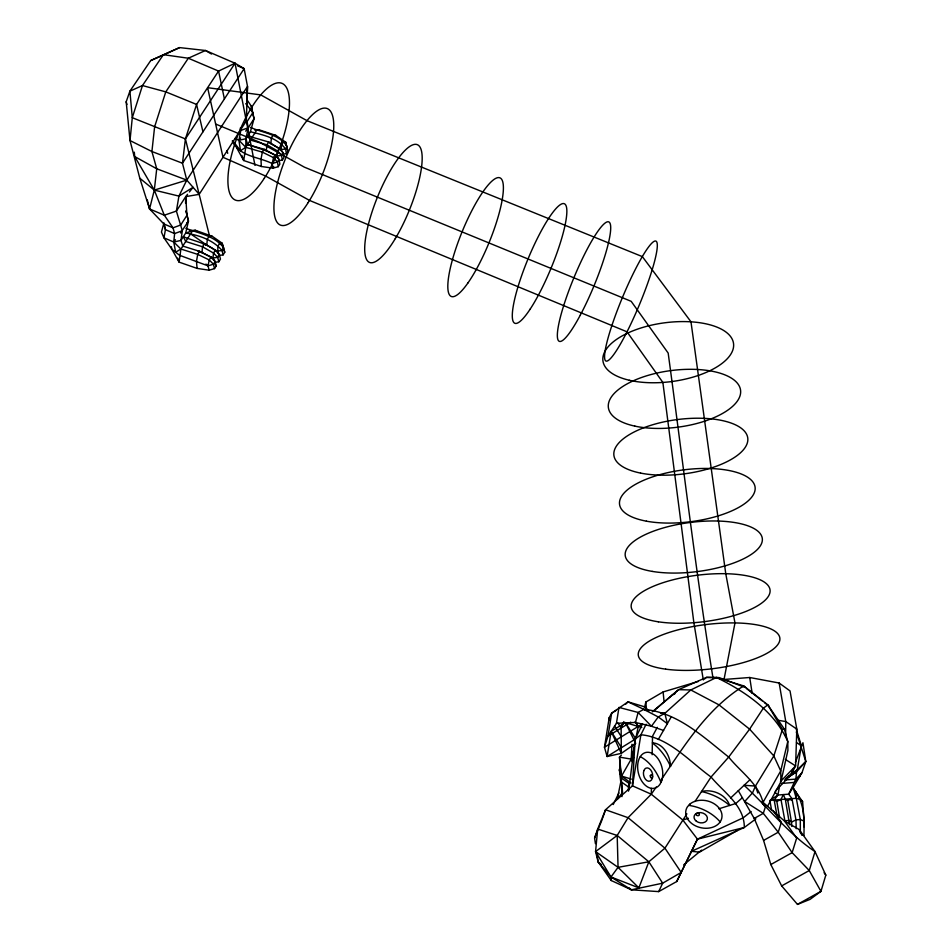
<?xml version="1.0" encoding="UTF-8"?>
<svg xmlns="http://www.w3.org/2000/svg" width="952" height="952" viewBox="0 0 952 952"><rect width="100%" height="100%" fill="white"/><g stroke="black" fill="none" stroke-linecap="round" stroke-linejoin="round"><path stroke-width="1.43" d="M785.614 736.122L785.781 721.58L779.152 683.024L749.724 677.503L724.032 679.466L734.98 622.965L725.769 573.747L690.973 321.8L642.362 256.623L307.008 120.666L260.777 94.914L207.619 87.679L222.982 157.282L265.691 176.096L309.519 200.42L627.011 331.82L662.866 382.43L693.877 622.715L703.314 679.966M252.78 113.585L254.053 118.679L250.4 131.769L245.937 138.754L245.759 147.31L243.7 160.519L261.3 166.481L273.045 168.183L278.258 166.671L279.852 164.125L279.031 159.448L276.925 155.985L264.132 149.274L247.556 144.49L245.937 138.754L248.234 127.77L254.053 118.679L251.304 106.148L247.115 99.996M623.881 721.592L621.132 728.054L621.335 753.353L607.126 756.519L604.472 747.26L609.209 717.618L611.66 713.155L628.022 701.85L643.671 706.539L649.05 710.704M751.116 811.556L743.357 817.72L697.447 839.152L676.705 881.54L658.677 891.607L631.378 889.811L611.232 880.517L598.13 861.905L595.571 851.6L617.193 835.463L628.058 817.685L651.275 794.206L651.406 788.363M652.132 754.71L652.537 736.17L657.285 727.352M185.557 203.252L185.735 196.624L187.556 194.291M779.152 683.024L790.029 690.926L796.812 729.125L795.61 765.92L790.874 774.952L775.511 790.886M246.901 103.828L247.508 86.418L244.152 68.639L235.037 63.225L205.477 50.492L179.583 47.6L150.714 60.559L129.9 91.154L126.188 101.781L130.007 140.539L139.801 178.226L149.559 208.94L163.78 223.898L173.014 227.837L180.749 224.97L186.937 215.319L185.735 196.624L199.182 194.351L246.306 120.952L247.508 86.418L186.794 180.118L178.928 196.1L176.394 211.082L182.308 230.717L180.975 240.404L182.963 246.627M621.406 755.079L619.478 757.126C621.085 770.466 621.739 783.508 621.989 796.634M631.961 744.286L631.224 759.101L632.39 761.814M800.346 832.81L800.311 819.529L796.288 798.3L796.622 793.563L793.135 787.494L802.024 772.619L805.797 761.529L802.941 742.738L795.36 762.433M602.628 818.184L605.543 809.759L628.058 817.685L664.936 848.173L681.204 872.448L662.663 883.182L631.378 889.811L610.97 876.982L595.571 851.6L597.689 829.037L605.543 809.759L632.461 785.852L640.898 734.765L646.111 724.234M215.223 262.228L218.793 261.788L220.459 259.111L219.388 254.696L217.223 251.149L206.762 245.092L207.357 239.083L209.238 236.108L212.296 236.322L222.185 243.236L224.767 252.232L223.101 254.898L218.329 255.529M247.556 144.49L266.274 150.809L266.953 144.823L268.738 142.003L280.971 149.535L283.137 152.891L283.934 157.592L282.351 160.126L278.876 160.567M212.296 236.322L195.374 230.289L192.482 230.884L180.904 249.043L175.644 252.209L173.752 242.022L174.621 233.585L173.014 227.837L164.315 215.211L149.559 208.94L154.307 190.114L156.735 168.778L151.915 151.523L154.617 126.806L165.779 91.868L188.317 58.227L205.477 50.492L211.499 54.038M250.4 127.413C263.133 132.994 278.662 133.934 287.171 146.453L285.588 148.988L280.971 149.535L270.784 143.657L271.475 137.659L273.26 134.851L275.973 135.458L285.612 142.145L287.944 151.166L286.373 153.7L282.923 154.105M254.981 165.41L235.037 63.225L218.567 71.079L196.576 104.434L185.414 138.897L182.475 163.22L186.794 180.118L199.182 194.351M247.008 93.32L247.365 90.369M214.521 268.607L213.426 264.216L209.238 259.944L197.707 254.362L180.904 249.043L173.752 242.022L163.958 237.833L165.434 229.658L163.946 222.887L161.447 232.062L163.958 237.833L171.836 249.174L179.095 262.133L197.088 268.404L209.131 270.201L214.521 268.607L216.211 265.917L215.116 261.514L212.939 257.956L213.545 253.101L215.235 250.4L217.223 251.149L222.03 250.471L223.708 247.794C214.438 235.703 199.182 233.478 185.854 228.313M628.796 790.065L635.174 738.966L642.529 723.806M803.916 826.836C804.38 814.662 802.667 801.096 795.122 791.195M270.784 143.657L268.738 142.003L252.185 137.243L248.163 135.255L250.388 140.063L266.953 144.823L277.627 151.059L281.542 155.438L276.925 155.985L277.627 151.059L279.233 148.512L283.137 152.891L281.542 155.438L282.351 160.126M280.971 149.535L281.685 144.609L283.279 142.074L285.612 142.145L286.183 145.704M641.862 724.174L604.472 747.26L607.983 736.17L616.444 723.318L618.967 707.419L638.126 712.453L651.442 726.245L663.592 730.458M796.3 729.339L801.346 745.737L797.276 769.835L786.316 778.07M621.644 783.651L622.596 792.433L617.253 799.263L621.228 779.843L620.704 776.963M777.01 815.65L774.178 800.073L777.927 795.027L779.486 786.435M240.32 128.02L240.808 130.46L238.94 140.277L240.475 150.678L245.759 147.31L256.719 130.126L259.325 129.877L275.973 135.458M641.791 727.542L625.381 722.58L611.136 731.35L607.126 756.519L635.734 738.835L638.256 726.4L635.579 722.116M209.131 270.201L208 265.846L209.238 259.944L210.939 257.242L212.939 257.956L217.71 257.373L219.388 254.696C210.44 243.641 195.743 241.796 183.343 236.715L185.723 241.487L202.514 246.77L213.545 253.101L217.71 257.373L218.793 261.788M767.514 806.356L780.973 781.616L787.911 750.354L787.78 741.572L784.472 729.292L767.824 704.885L743.714 685.928L716.428 677.503L706.491 677.384L678.621 689.664L652.275 711.846M633.77 757.721L631.224 759.101L619.478 757.126L620.18 766.324L619.407 769.74L620.68 781.509L628.391 786.864L628.51 791.136M180.904 249.043L179.095 262.133L177.703 258.135M186.033 210.892L188.46 221.114L185.7 233.026L180.975 240.404L173.752 242.022L175.465 239.761M644.563 707.312L645.837 702.041L663.116 691.937L698.304 681.442M628.391 786.864L629.224 783.532L621.466 778.153L620.18 766.324M634.508 746.416L631.224 759.101L621.537 776.07L630.974 783.02M616.444 723.318L635.436 722.461L638.126 712.453L643.742 709.371C677.515 712.215 703.385 737.015 728.685 757.078C740.775 772.25 759.791 784.412 763.48 804.618M762.362 801.751L784.543 821.076L799.18 829.537L815.019 851.588L825.812 875.138L820.957 891.346L810.092 899.354L797.478 904.4L781.663 885.907L770.822 864.547L763.587 840.438L754.222 818.446L738.252 790.6M695.019 801.453L711.061 777.022L728.685 757.078L749.605 729.149L763.278 708.264L767.824 704.885L782.401 729.506L773.833 755.924L755.448 786.066L752.58 792.766L744.75 801.501L763.302 813.341L778.236 832.226L792.135 852.635L809.259 870.533L820.957 891.346L797.478 904.4M595.428 843.674L594.595 838.058L597.689 829.037L617.193 835.463L648.847 861.786L662.663 883.182L658.677 891.607M790.874 774.952L792.873 769.383M597.094 854.884L598.13 861.905L610.97 876.982L638.875 887.871L648.847 861.786L664.936 848.173L686.88 813.841M594.595 838.058L602.14 819.589M791.79 826.407L791.469 822.135L789.256 820.41L784.9 820.767L780.985 799.525L783.306 794.599L785.317 799.18L789.601 824.813M676.705 881.54L697.447 839.152L744.309 827.49L755.876 818.887M613.231 804.523L618.907 792.933M791.1 800.227L791.969 798.645L788.684 794.17L777.927 795.027L771.001 799.644M671.208 716.916L658.296 739.502M763.314 801.87L780.711 770.918L787.78 741.572C774.857 711.715 744.94 691.235 716.428 677.503L690.771 689.962L664.817 713.369L658.248 716.951L651.442 726.245L635.436 722.461M273.89 166.826L273.045 168.183L272.189 163.53L273.51 157.627L275.104 155.069L279.031 159.448L277.437 161.995L272.189 163.53C258.575 156.699 239.261 156.652 232.276 140.932M171.336 246.663L171.836 249.174L179.476 255.255L208 265.846L213.426 264.216L215.116 261.514L210.939 257.242L199.599 251.364L197.707 254.362L196.469 261.407L197.088 268.404M180.594 232.978L188.46 221.114L186.021 211.261M237.191 147.048L236.679 147.857L243.7 160.519L241.832 155.426M244.557 122.558L247.044 121.654L252.899 112.538L245.735 103.637M185.735 196.624L176.394 211.082L164.315 215.211L154.307 190.114L134.732 156.58L134.291 152.153M209.404 235.572L185.414 138.897L235.037 63.225M737.241 830.537L699.494 852.135L691.461 851.314L744.309 827.49C744.547 805.535 723.603 792.254 711.061 777.022C689.605 761.552 668.697 737.145 640.898 734.765L635.174 738.966L632.461 785.852L651.275 794.206L656.297 786.947M661.319 779.688C684.655 745.154 707.419 708.407 743.714 685.928L745.142 687.427L719.296 677.669L716.428 677.503M617.193 835.463L618.05 867.332L610.97 876.982L611.232 880.517M240.63 138.004L238.94 140.277L234.823 138.576M245.699 131.174L248.234 127.77L247.044 121.654M189.388 191.971L193.054 187.318L178.928 196.1L154.307 190.114L139.801 178.226M186.711 223.173L188.46 221.114M796.288 731.945L805.797 761.529L796.574 771.822L785.436 779.105M802.024 772.619L795.86 779.105L788.684 794.17L793.135 787.494L796.288 798.3L800.382 799.49L802.607 801.703L804.285 824.087M800.192 775.999L794.063 782.449L781.413 783.46M780.426 781.651L795.61 765.92L785.341 759.398M730.66 797.966L749.783 779.926M625.559 704.29L628.022 701.85L646.182 710.466M805.797 761.529L797.276 769.835L788.946 775.892M701.6 850.124L683.667 864.844M742.465 797.597L735.837 803.488L718.819 808.807M653.096 711.442L678.621 689.664L690.771 689.962L718.927 704.825L749.605 729.149L773.833 755.924L780.711 770.918L780.973 781.616M704.373 679.121L706.491 677.384L719.296 677.669M785.531 778.843L796.574 771.822L795.86 779.105L784.555 779.997M616.408 710.228L611.66 713.155L607.983 736.17L630.664 722.175M754.222 818.446L763.302 813.341L765.301 807.165L761.909 802.381M763.587 840.438L778.236 832.226L781.39 822.242L773.119 810.616M770.822 864.547L792.135 852.635L796.669 838.058L784.543 821.076M781.663 885.907L809.259 870.533L815.019 851.588C787.863 833.488 767.919 807.07 744.024 785.269L755.448 786.066L757.828 793.028M672.326 694.948L674.944 693.746M150.714 60.559L179.583 47.6M774.178 800.073L776.832 801.37L780.985 799.525M785.317 799.18L787.78 800.501L791.969 798.645L795.955 819.874L796.241 828.716M182.308 230.717L174.621 233.585L165.434 229.658L163.78 223.898M240.808 130.46L248.234 127.77M192.482 230.884L185.7 233.026C199.075 235.334 212.95 239.809 222.03 250.471L223.101 254.898M651.275 794.206L682.822 820.029L688.403 818.292M154.307 190.114L186.794 180.118L156.735 168.778L134.732 156.58M245.937 138.754L238.94 140.277L245.759 147.31L262.335 152.118L273.51 157.627L277.437 161.995L278.258 166.671M595.571 851.6L618.05 867.332L648.847 861.786M782.401 729.506L784.472 729.292M254.91 130.245L259.325 129.877M796.288 798.3L769.847 800.418L771.632 810.331M189.353 230.753L195.374 230.289L197.195 231.574M660.64 713.31L664.817 713.369L667.4 723.687L658.248 716.951L643.742 709.371M660.545 713.048L664.817 713.369M778.76 720.378L785.781 721.58L796.812 729.125M250.4 131.769C263.168 134.922 277.282 137.778 285.588 148.988L286.373 153.7M281.721 140.991L285.612 142.145M621.537 776.07L631.354 779.129M182.808 246.068L199.599 251.364L212.939 257.956M801.548 834.678L803.952 835.439L804.154 821.112L800.311 819.529L795.955 819.874L791.469 822.135L787.78 800.501M202.847 243.688L206.762 245.092L190.59 233.847M198.075 251.245L201.991 252.661L202.514 246.77L204.394 243.783L206.762 245.092M185.414 138.897L132.292 117.703L129.9 91.154L142.467 85.549L163.399 54.669L188.317 58.227L218.567 71.079L224.398 98.948M215.652 124.046L259.301 142.11L304.402 167.171L631.188 301.332L668.173 353.073C682.881 461.53 695.507 570.272 713.048 678.3M237.56 65.807L244.152 68.639L182.475 163.22L151.915 151.523L130.007 140.539L132.292 117.703L142.467 85.549L165.779 91.868L196.576 104.434L202.943 131.828M267.607 151.463L276.925 155.985M796.526 742.584L801.346 745.737M266.274 150.809L264.132 149.274L262.335 152.118L260.991 159.186L261.3 166.481M746.285 688.32L762.195 700.827M764.468 702.612L769.026 706.194M598.13 861.905L601.45 864.678M629.165 887.942L631.378 889.811M205.918 264.085L208 265.846M774.797 792.112L777.927 795.027M618.05 867.332L638.875 887.871M232.764 140.729L240.475 150.678M682.822 820.029L697.447 839.152M824.111 872.758L825.812 875.138M795.301 791.172L802.607 801.703M635.198 721.616L638.256 726.4M635.734 738.835L625.381 722.58L635.686 743.357L621.335 753.353L611.136 731.35L621.454 747.665M617.967 723.092L621.132 728.054M614.54 726.019L621.394 736.812M214.759 263.549L216.211 265.917M799.18 829.537L801.774 834.844M287.159 149.024L287.944 151.166M223.232 247.698L224.767 252.232M620.157 772.203L619.407 769.74L620.18 774.071M126.188 101.781L126.973 104.506M199.599 251.364L199.789 252.101M217.77 253.339L217.889 246.175L219.567 243.498L222.185 243.236L222.97 246.58M147.274 199.872L149.559 208.94M227.088 150.547L227.695 153.379M254.934 132.935L255.041 133.542M251.304 106.148L252.47 112.312M271.475 137.659L271.618 138.445M281.685 144.609L281.792 145.216M776.832 801.37L779.486 817.244M749.724 677.503L752.175 693.401M609.209 717.618L609.601 720.366M663.116 691.937L664.103 702.029M645.837 702.041L646.467 709.192M640.268 756.673A42.864 27.858 75.7 0 1 660.902 782.389M688.772 805.344A42.59 31.725 12.8 0 1 720.164 821.909M661.747 780.628L660.057 784.15A18.397 12.114 76 0 1 638.971 775.13A18.397 12.114 76 0 1 649.823 752.52A18.397 12.114 76 0 1 661.747 780.628M690.069 803.94L687.475 806.749A18.338 13.78 12.3 0 0 703.671 828.169A18.338 13.78 12.3 0 0 720.402 810.057A18.338 13.78 12.3 0 0 690.069 803.94M670.517 766.384A20.635 14.577 74 0 0 652.394 742.953A51.801 36.128 73.8 0 1 670.517 766.384M729.601 805.44A51.706 40.365 16.8 0 0 701.529 791.54A20.646 16.244 16.3 0 1 729.601 805.44M643.802 770.763A6.795 4.474 76 0 0 648.609 781.235A6.795 4.474 76 0 0 651.775 771.703A6.795 4.474 76 0 0 643.802 770.763M650.335 775.69A1.63 1.071 75.9 0 0 651.68 778.022A1.63 1.071 75.9 0 0 652.203 775.559A1.63 1.071 75.9 0 0 650.335 775.69M696.328 821.207A6.771 5.081 12.4 0 0 707.3 819.327A6.771 5.081 12.4 0 0 698.518 812.687A6.771 5.081 12.4 0 0 696.328 821.207M696.555 815.162A1.618 1.214 12.5 0 0 699.28 814.983A1.618 1.214 12.5 0 0 697.423 813.222A1.618 1.214 12.5 0 0 696.555 815.162M264.347 178.191A62.856 21.729 -68.3 0 0 282.137 83.407A62.856 21.729 -68.3 0 0 229.658 163.577A62.856 21.729 -68.3 0 0 264.347 178.191M308.21 202.526A62.761 20.075 -68.1 0 0 327.345 108.611A62.761 20.075 -68.1 0 0 276.032 189.305A62.761 20.075 -68.1 0 0 308.21 202.526M580.303 315.124A64.653 10.841 -67.5 0 0 608.852 221.935A64.653 10.841 -67.5 0 0 562.989 307.877A64.653 10.841 -67.5 0 0 580.303 315.124M625.809 334.164A64.962 9.223 -67.4 0 0 655.976 241.13A64.962 9.223 -67.4 0 0 611.089 327.964A64.962 9.223 -67.4 0 0 625.809 334.164M629.296 380.253A65.89 29.595 -7.6 0 0 733.23 348.634A65.89 29.595 -7.6 0 0 642.172 327.607A65.89 29.595 -7.6 0 0 629.296 380.253M634.865 426.127A66.676 28.512 -7.5 0 0 740.204 395.199A66.676 28.512 -7.5 0 0 648.276 375.314A66.676 28.512 -7.5 0 0 634.865 426.127M640.565 473.084A67.485 27.358 -7.4 0 0 747.344 442.882A67.485 27.358 -7.4 0 0 654.524 424.211A67.485 27.358 -7.4 0 0 640.565 473.084M646.408 521.172A68.318 26.156 -7.2 0 0 754.662 491.744A68.318 26.156 -7.2 0 0 660.926 474.346A68.318 26.156 -7.2 0 0 646.408 521.172M652.191 571.39A69.079 24.812 -7.1 0 0 761.814 542.83A69.079 24.812 -7.1 0 0 667.269 526.849A69.079 24.812 -7.1 0 0 652.191 571.39M665.674 669.149A71.305 22.324 -6.9 0 0 779.236 642.1A71.305 22.324 -6.9 0 0 682.227 628.796A71.305 22.324 -6.9 0 0 665.674 669.149M658.308 621.799A69.948 23.467 -7 0 0 769.49 594.107A69.948 23.467 -7 0 0 673.992 579.542A69.948 23.467 -7 0 0 658.308 621.799M395.294 238.607A63.51 17.219 -67.9 0 0 417.416 144.716A63.51 17.219 -67.9 0 0 367.686 227.278A63.51 17.219 -67.9 0 0 395.294 238.607M467.884 283.03A64.129 14.53 -67.7 0 0 502.596 181.32A64.129 14.53 -67.7 0 0 456.305 247.246A64.129 14.53 -67.7 0 0 467.884 283.03M530.288 308.948A64.7 12.412 -67.5 0 0 566.416 206.834A64.7 12.412 -67.5 0 0 522.053 274.485A64.7 12.412 -67.5 0 0 530.288 308.948"/></g></svg>
